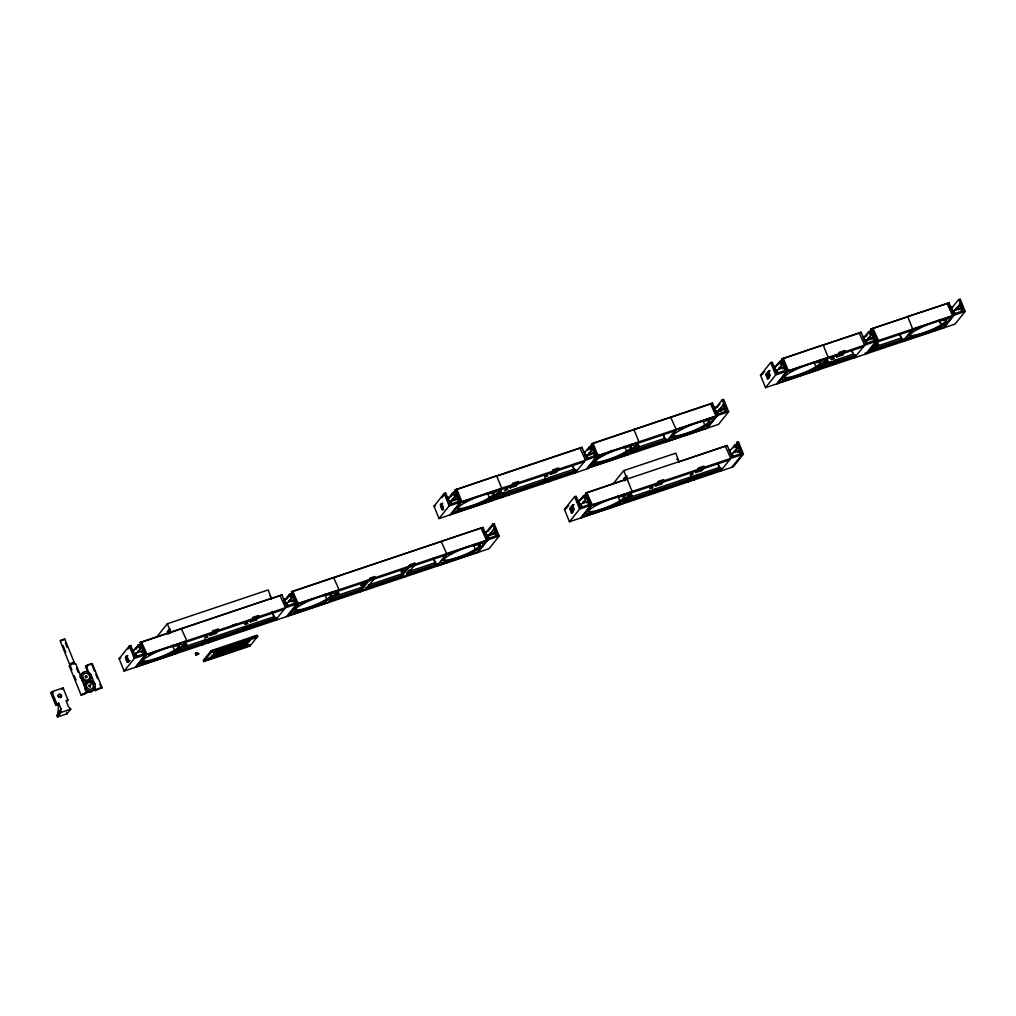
<?xml version="1.0" encoding="UTF-8"?>
<svg xmlns="http://www.w3.org/2000/svg" width="1016" height="1016" viewBox="0 0 1016 1016"><rect width="100%" height="100%" fill="white"/><g stroke="black" fill="none" stroke-linecap="round" stroke-linejoin="round"><path stroke-width="1.5" d="M58.014 713.029L58.445 706.285L57.556 704.444L58.674 703.059L61.138 709.155L56.896 715.569L57.468 716.991L67.081 713.765L70.777 709.168L68.504 706.679L66.04 700.596L67.945 699.948L63.081 687.921L51.905 691.667L50.8 693.052L55.664 705.079L57.556 704.444M84.988 687.451L86.119 681.939L81.343 678.434L84.468 686.156M127.051 660.337L127.254 657.708L126.136 658.076M133.528 652.272L133.731 649.643L132.613 650.024M284.683 601.586L284.899 598.957L283.781 599.326M441.922 507.822L442.43 505.943L442.125 505.181L441.007 505.562M448.399 499.758L448.602 497.129L447.485 497.497M485.75 534.162L485.953 531.533L484.835 531.901M584.67 454.063L585.178 452.184L584.873 451.421L583.755 451.803M572.351 510.997L572.859 509.118L572.554 508.368L571.437 508.749M578.828 502.945L579.336 501.066L579.031 500.317L577.913 500.685M715.201 409.854L715.721 407.975L715.416 407.225L714.299 407.594M729.996 452.247L730.199 449.618L729.082 449.999M768.426 376.885L768.934 375.006L768.629 374.256L767.512 374.637M774.89 368.833L775.106 366.205L773.989 366.573M863.879 338.988L864.083 336.36L862.965 336.728M951.751 309.524L951.954 306.896L950.836 307.264M56.896 715.569L61.138 709.155M89.103 685.394L90.157 686.689M90.475 686.537L89.205 685.33M73.635 662.61L74.079 662.076L69.482 663.994L60.096 640.766L64.719 638.912L64.033 639.597M75.616 663.473L87.312 692.429L84.099 694.334L81.013 694.957L69.317 666.001C70.053 664.604 75.387 662.368 75.248 663.918M183.68 647.078L187.02 645.211L182.372 646.341M337.744 591.553L336.702 591.185M335.966 596.011L339.293 594.144L334.658 595.274M401.904 575.107L402.831 574.383M500.342 490.106L499.288 489.737M495.948 495.427L501.891 492.697L497.243 493.814M505.371 493.585L506.679 492.57M635.8 448.107L639.128 446.253L634.479 447.37M628.993 497.738L632.32 495.884L627.672 497.002M822.452 364.503L828.383 361.772L823.747 362.89M835.571 361.201L834.174 361.251M872.719 347.65L878.649 344.919L874.014 346.037M330.632 593.839L333.654 592.747L330.632 593.839A19.812 3.645 -22 0 1 315.989 604.545A19.812 3.645 -22 0 1 294.665 609.041M479.196 544.017L482.219 542.925L479.196 544.017A19.812 3.645 -22 0 1 465.811 554.19A19.812 3.645 -22 0 1 443.446 559.676M148.133 653.745L149.136 653.758M86.462 692.772L81.826 694.525L86.462 692.772L84.709 688.429M90.348 686.714L90.475 685.228L89.027 685.47M205.372 637.54L206.667 636.994L205.638 637.527M650.723 488.226L651.967 487.667L650.938 488.201M140.767 662.927L141.643 663.003M586.067 513.588L587.337 513.537M782.142 379.476L783.412 379.425M61.976 689.305L63.081 687.921M87.808 672.249L85.534 666.61L86.538 665.594A3.747 0.686 -22 0 1 92.304 663.664L102.108 687.756L95.225 690.601L94.082 687.781M55.664 705.079L58.674 703.059M92.418 663.765L91.834 664.489L94.691 671.551M66.827 701.332L67.945 699.948M57.468 716.991L61.176 712.381L70.777 709.168M485.292 533.349L492.697 524.142L494.182 523.646L499.199 536.054L489.026 548.716L124.142 671.081L119.126 658.673L129.299 646.011L130.785 645.503L135.344 656.793L145.021 653.542M128.016 648.957L130.785 645.503M95.225 690.601L96.228 689.585A3.747 0.686 -22 0 1 101.994 687.654L102.108 687.756M126.327 656.145L125.565 657.441A3.569 1.092 71.5 0 0 127.254 662.242L128.74 661.733A3.569 1.092 71.5 0 1 127.051 656.946L127.813 655.65L126.327 656.145A3.569 1.092 71.5 0 1 128.524 660.641L127.368 662.381M133.833 650.519L138.252 645.02L139.738 644.525L140.805 647.154L139.319 647.662L138.252 645.02M139.319 647.662L141.161 645.351L140.475 642.264L281.953 594.817L286.512 606.095L296.189 602.844M135.09 649.3L138.621 644.893L139.687 647.535L141.542 645.224M140.475 642.595L145.859 654.545L135.687 667.207M135.903 649.3L139.738 644.525M141.592 642.226L146.977 654.177L136.804 666.839M140.805 647.154L141.732 646.011L140.614 646.379M137.477 651.751L142.291 646.773L137.782 652.501L137.477 651.751L138.595 651.383M124.142 671.081L134.315 658.419L499.199 536.054M141.351 651.332L143.205 649.034L141.173 647.154M141.402 652.183L142.316 651.027L143.535 654.037M157.175 636.422L167.348 623.76L268.249 589.915L271.374 598.691L270.167 595.681M135.306 667.334L145.478 654.672L140.475 642.264M168.135 633.933L167.322 631.939L169.266 629.514L170.472 632.524L271.653 598.335M167.322 631.939L170.383 629.145M181.432 628.866L186.817 640.817L176.644 653.478M137.071 666.496L175.793 653.504L185.42 641.528L146.698 654.52L146.24 653.39M202.248 643.611L204.927 640.27L210.884 638.277L211.341 639.394L208.661 642.734M202.705 644.741L205.384 641.401L244.653 628.294M210.198 635.406L212.877 632.066L212.42 630.949L218.376 628.942L218.834 630.072L216.154 633.413L210.198 635.406L209.74 634.276M211.112 650.685L203.251 660.476L203.708 661.607L249.873 646.125L257.734 636.334L257.277 635.203L211.112 650.685L211.569 651.815L203.708 661.607M210.96 656.285L211.417 657.415L246.228 645.236L245.77 644.119M212.535 656.031L247.345 643.865L212.535 656.031L212.077 654.914M214.198 653.961L213.639 654.66L248.45 642.48L214.198 653.961L213.741 652.831M215.303 652.577L214.757 653.275L249.555 641.096L215.303 652.577L214.846 651.459M243.345 629.006L245.135 626.783L251.092 624.789L251.549 625.92L248.869 629.26L248.412 628.129M177.381 650.85L177.838 651.98L276.504 618.896L276.047 617.766L245.593 627.913L242.913 631.254L242.456 630.123M250.406 621.919L253.086 618.592L252.628 617.461L258.585 615.455L259.042 616.585L256.362 619.925L250.406 621.919L249.949 620.801M249.314 627.012L251.092 624.789M281.953 594.817L280.099 595.77L285.483 607.72L275.311 620.382L272.517 613.499M244.564 647.319L245.123 646.62L210.312 658.8L244.564 647.319L244.107 646.189M211.417 657.415L246.228 645.236M250.114 640.41L250.673 639.712L215.862 651.891L250.114 640.41L249.657 639.28M284.112 600.926L289.42 594.335L292.024 593.458L293.091 596.087M289.42 594.335L290.474 596.964L292.329 594.665L291.63 591.566L483.006 527.393L488.023 539.801L477.85 552.463M286.487 599.338L290.906 593.827L291.973 596.468L290.474 596.964M292.748 591.528L298.132 603.479L287.96 616.14M288.646 601.066L293.459 596.075L288.95 601.815L288.646 601.066L289.763 600.685M291.592 601.79L294.373 598.335L292.341 596.456M292.557 601.497L293.484 600.342L294.704 603.352M286.474 616.649L296.647 603.974L291.63 591.566M333.705 577.799L339.09 589.737L328.917 602.412M360.299 589.763L367.69 580.555M359.829 592.049L370.002 579.374L369.545 578.256L374.752 576.504L375.209 577.634L365.036 590.296M706.857 427.038L707.314 428.168L717.487 415.493L712.47 403.085L592.95 443.166L598.119 455.955L587.947 468.617L439.014 518.566L433.997 506.159L444.17 493.484L445.668 492.989L450.228 504.266L459.905 501.028M441.96 497.599L445.668 492.989M440.449 504.571L441.198 503.631A3.569 1.092 71.5 0 1 443.408 508.127L442.125 509.715A3.569 1.092 71.5 0 1 440.436 504.927L442.697 503.136M447.827 499.11L453.123 492.506L454.609 492.011L455.676 494.64L454.19 495.135L453.123 492.506M454.19 495.135L456.044 492.836L455.346 489.737L581.939 447.294L586.499 458.572L596.176 455.32M449.085 497.878L453.492 492.379L454.558 495.008L456.413 492.709L455.714 489.623L460.731 502.031L450.558 514.693M450.774 496.786L454.609 492.011M449.567 501.917L450.494 500.761L451.714 503.771M455.676 494.64L456.603 493.484L455.486 493.865M452.349 499.237L457.162 494.259L452.349 499.237L452.653 499.986L456.349 495.376L456.057 494.627M439.014 518.566L449.186 505.892L598.119 455.955M456.235 498.818L458.076 496.507L456.349 495.376M400.507 576.275L408.826 565.912M450.19 514.82L460.362 502.158L455.346 489.737M451.675 514.312L461.848 501.65L456.832 489.242L454.978 490.207M406.641 573.38L409.423 569.925M405.244 576.809L415.417 564.147L414.96 563.016L409.753 564.769L410.21 565.899L400.037 578.561L399.58 577.431M441.312 541.706L446.697 553.656L436.524 566.318L433.184 558.051M451.955 513.969L490.677 500.99L500.291 489.014L461.569 501.993L461.112 500.875M491.515 500.952L501.688 488.29L496.672 475.882L456.552 489.585M503.123 494.97L504.914 492.747L510.87 490.741L511.327 491.871L508.635 495.211L508.19 494.081M510.172 487.883L512.851 484.543L512.407 483.413L518.363 481.419L518.82 482.549L516.128 485.889L510.172 487.883L509.715 486.753M481.152 528.345L486.537 540.296L476.364 552.958M482.27 527.977L487.655 539.928L477.482 552.59M483.006 527.393L291.262 592.023M487.705 531.698L494.182 523.646M486.918 536.308L487.845 535.165L489.064 538.175M487.782 536.08L494.513 528.65L490.004 534.391L489.699 533.641L490.817 533.26M492.658 534.365L495.427 530.911L493.395 529.031M493.624 534.06L494.551 532.917L495.757 535.927M543.331 481.482L545.122 479.26L551.078 477.266L551.536 478.396L548.856 481.724L548.399 480.606M492.265 498.335L492.722 499.466L576.491 471.373L576.034 470.243L545.579 480.39L542.9 483.73L542.442 482.6M550.393 474.396L553.072 471.056L552.615 469.938L558.571 467.931L559.029 469.062L556.349 472.402L550.393 474.396L549.935 473.278M581.939 447.294L580.072 448.246L585.457 460.197L575.285 472.859L572.503 465.976M584.975 452.31L589.394 446.811L590.88 446.303L588.239 449.605M589.394 446.811L590.461 449.44L592.315 447.142L591.617 444.043L631.025 430.657M587.197 450.329L591.845 445.554L592.912 448.183L591.795 448.564M593.103 443.548L591.249 444.5M588.975 449.135L591.845 445.554M585.838 456.209L586.765 455.066L587.985 458.076M588.62 453.53L593.446 448.551L588.924 454.292L588.62 453.53L589.737 453.161M592.506 453.111L594.347 450.812L592.328 448.932M592.544 453.962L593.471 452.819L594.69 455.828M586.461 469.113L596.633 456.451L591.617 444.043M594.271 460.185L587.794 468.236L718.477 424.421L728.65 411.747L723.646 399.339L722.147 399.847L714.756 409.054M596.113 457.886L597.967 455.574L728.65 411.747M589.191 467.525L598.805 455.549L637.527 442.557L627.913 454.533L589.191 467.525L588.734 466.395M735.787 447.624L737.273 447.129L736.206 444.5L734.72 444.995L735.787 447.624L737.629 445.325L736.575 442.697L738.429 441.731L743.445 454.139L733.273 466.814L569.443 521.754L564.426 509.334L574.599 496.672L576.097 496.176L580.657 507.454L590.334 504.215M568.693 505.384L565.925 508.838L564.426 509.334M632.422 430.263L633.908 429.438L638.924 441.846L628.752 454.508M569.697 508.61L572.465 505.155L573.964 504.647L571.183 508.102L569.697 508.61L571.475 513.004L572.961 512.509L571.183 508.102M578.256 502.298L583.552 495.694L585.038 495.186L586.105 497.827L584.619 498.323L583.552 495.694M584.619 498.323L586.473 496.024L585.775 492.925L727.253 445.478L731.812 456.768L741.502 453.517M579.514 501.066L583.921 495.567L584.987 498.196L586.842 495.897M585.775 493.268L591.16 505.219L580.987 517.881M582.168 498.78L585.038 495.186M586.892 492.887L592.277 504.838L582.105 517.5M571.475 513.004L574.243 509.549L572.465 505.155M586.105 497.827L587.032 496.672L585.915 497.053M582.778 502.425L587.591 497.446L583.082 503.174L582.778 502.425L583.895 502.044M569.443 521.754L579.615 509.08L743.445 454.139M586.664 501.993L588.505 499.694L586.486 497.815M586.702 502.856L587.629 501.701L588.848 504.711M580.619 518.008L590.791 505.333L585.775 492.925M613.524 483.311L623.697 470.649L675.831 453.161L678.955 461.937L677.736 458.927L676.618 459.296M670.776 417.411L676.161 429.362L665.988 442.024M671.893 417.03L710.705 403.936M623.672 478.828L626.732 476.034L623.672 478.828L624.472 480.822M627.101 479.069L585.406 493.382M666.928 440.169L667.372 441.3L676.999 429.324L715.721 416.344M582.384 517.157L621.106 504.177L630.72 492.201L591.998 505.181L591.541 504.05M621.944 504.139L632.117 491.477L623.697 470.649M711.733 403.67L717.118 415.62L706.945 428.282M712.47 403.085L710.616 404.05L716.001 416.001L705.828 428.663M717.169 407.403L719.938 403.949M648.449 493.166L650.227 490.931L656.184 488.937L656.641 490.068L653.961 493.408M655.498 486.08L658.178 482.74L657.72 481.609L663.677 479.615L664.134 480.746L661.454 484.073L655.498 486.08L655.041 484.95M717.245 411.772L723.976 404.355M721.182 411.213L719.468 410.083L723.163 405.486L722.859 404.724M654.406 491.16L656.184 488.937M722.109 410.07L724.891 406.616L723.163 405.486M723.075 409.765L724.002 408.61L725.221 411.62M951.293 308.712L958.698 299.504L960.183 299.009L965.2 311.417L955.027 324.079L765.518 387.642L760.501 375.221L770.674 362.56L772.16 362.064L776.719 373.342L786.397 370.103M764.756 371.272L761.987 374.726L760.501 375.221M765.759 374.498L768.54 371.043L770.026 370.535L767.245 373.99L765.759 374.498L767.537 378.892L769.023 378.397L767.245 373.99M774.319 368.186L779.615 361.582L781.113 361.074L782.18 363.715L780.682 364.211L779.615 361.582M780.682 364.211L782.536 361.912L781.837 358.813L861.149 332.219L865.708 343.497L875.386 340.258M775.576 366.954L779.996 361.455L781.063 364.084L782.904 361.785M781.837 359.156L787.222 371.107L777.05 383.769M778.231 364.668L781.113 361.074M767.537 378.892L770.318 375.437L768.54 371.043M688.658 479.679L690.448 477.457L696.404 475.45L696.862 476.58L694.169 479.92L693.725 478.79M782.18 363.715L783.095 362.56L781.977 362.941M782.549 363.703L782.853 364.452L779.158 369.062L778.853 368.313L783.666 363.334L780.885 366.789M623.151 502.641L721.817 469.557L721.36 468.427L690.893 478.574L688.213 481.914L687.756 480.784M695.706 472.592L698.386 469.252L697.941 468.122L703.898 466.128L704.342 467.258L701.662 470.599L695.706 472.592L695.249 471.462M765.518 387.642L775.691 374.968L965.2 311.417M782.726 367.894L784.581 365.582L782.853 364.452M782.764 368.745L783.692 367.589L784.911 370.599M725.399 446.443L730.783 458.394L720.611 471.056M727.253 445.478L679.145 461.861M776.681 383.896L786.854 371.221L781.837 358.813M778.167 383.388L788.34 370.726L783.336 358.318L781.469 359.27M730.301 450.494L734.72 444.995M733.552 447.802L736.206 444.5M736.575 442.697L738.429 441.731M733.946 451.726L738.759 446.748L734.25 452.476L733.946 451.726L735.063 451.358M737.819 451.307L739.673 449.009L737.641 447.116M737.87 452.158L738.797 451.002L740.004 454.012M731.774 467.309L741.959 454.647L736.943 442.239M778.447 383.045L817.169 370.065L826.783 358.089L788.06 371.069L787.616 369.938M818.007 370.027L828.18 357.365L823.163 344.957L783.057 358.661M829.615 364.046L831.405 361.823L837.362 359.816L837.819 360.947L835.139 364.287L834.682 363.156M830.428 363.487L818.756 367.411L819.213 368.529L855.701 356.299L855.243 355.168L831.863 362.941L829.183 366.281L828.726 365.163M836.676 356.959L839.356 353.619L838.898 352.489L844.855 350.495L845.312 351.625L842.632 354.965L836.676 356.959L836.219 355.829M861.149 332.219L859.282 333.185L864.667 345.135L854.494 357.797M864.184 337.236L868.604 331.737L871.22 330.86M868.604 331.737L869.671 334.366L871.525 332.067L870.826 328.968L949.02 302.755L954.024 315.163L943.851 327.825L943.407 326.695M865.683 336.74L867.448 334.543M873.062 328.562L878.446 340.512L868.274 353.174M865.048 341.147L865.975 339.992L867.194 343.002M871.538 333.858L871.842 334.62L868.134 339.217L867.829 338.468L872.655 333.489M870.788 339.192L873.557 335.737L871.842 334.62M871.753 338.9L872.68 337.744L873.9 340.754M867.156 353.555L877.329 340.881L872.312 328.473L870.458 329.438M948.271 303.339L953.656 315.29L943.483 327.952M949.02 302.755L947.153 303.708L952.538 315.659L942.365 328.333M952.919 311.683L953.846 310.528L955.065 313.538M955.7 309.004L960.514 304.025L955.7 309.004L956.005 309.753L959.701 305.143L959.409 304.394M953.783 311.442L956.564 307.988M958.66 309.728L961.428 306.273L959.701 305.143M959.625 309.435L960.552 308.28L961.771 311.29M85.534 666.61L88.011 665.201M185.471 642.62L184.417 642.252M245.58 627.418L249.288 625.97M693.217 474.002L690.207 475.259M690.893 478.079L692.213 477.279M694.423 476.999L692.709 477.063M209.359 657.784L205.524 659.498M325.755 600.939L324.675 601.586M474.307 551.116L471.297 552.209L473.9 550.951M940.321 326.479L939.241 327.127M63.665 639.559L60.973 640.499L62.357 640.207M362.928 584.708L362.293 584.733M401.993 571.525L403.25 571.068L402.539 571.513M458.508 509.524L457.695 510.019M197.752 652.704L195.11 653.517L196.672 653.225M507.378 489.496L507.911 488.988L504.355 490.588M547.586 476.009C549.072 473.939 541.084 478.422 546.24 476.656M826.427 359.461L827.176 358.762L826.351 358.686M630.352 493.573L631.101 492.874L630.288 492.798M832.028 362.28L833.679 361.429M333.007 591.858L331.686 592.531M170.65 652.843L172.377 652.031M703.618 426.949L700.748 427.901L703.618 426.631M197.18 652.818L195.872 653.212L196.634 653.085M465.772 500.418L464.807 500.939M249.263 644.563L245.288 646.062M506.527 489.623L505.358 490.017L506.501 489.458M295.719 611.124L294.322 611.797M205.854 640.537L207.696 639.699M363.385 584.797C366.42 582.282 356.87 586.93 362.433 585.229M947.331 317.564L946.252 318.072M651.154 491.198L652.996 490.372M323.494 601.447L322.783 602.082L323.507 602.005M623.011 453.72L624.484 453.06M812.267 369.24L813.346 368.719M616.204 503.352L617.284 502.831M302.92 602.043L302.222 602.386M451.485 552.221L450.774 552.577M917.486 327.584L915.988 328.231M626.351 477.66L625.386 478.422L627.443 478.015M910.006 336.842L908.875 337.35M170.282 630.631L169.037 631.469L170.205 631.431M206.553 637.451L207.937 636.524L204.686 638.086M710.476 418.071L708.622 418.744M403.136 571.525C407.606 569.138 398.259 572.16 401.676 572.059M651.853 488.125C656.361 485.496 646.29 489.293 650.862 488.505M692.518 474.421L691.07 475.031M938.428 326.809L937.298 327.571L938.441 327.444M673.125 437.35L671.944 437.807M546.9 479.082L549.072 478.422M832.536 359.22C838.06 356.667 828.307 359.397 831.571 359.537M631.914 444.462L630.428 444.97M487.261 500.139L485.33 500.57L487.248 499.504M624.497 453.682L623.341 454.101M172.39 652.653L171.221 653.072M680.237 428.269L679.082 428.676M85.522 676.237C88.722 675.957 84.785 679.628 85.344 676.504C87.719 674.141 86.881 679.679 85.331 676.732M90.373 686.6L88.938 686.524M594.55 463.74L592.798 464.16M88.709 664.896L90.945 664.337M62.382 640.385L61.671 640.626M820.776 360.159L819.442 360.515M179.413 643.598L178.321 643.928M245.77 624.357C252.133 621.792 242.316 624.091 245.3 624.497M624.713 494.271L623.367 494.627M813.359 369.367L812.279 369.697M938.822 326.644L940.308 326.314M617.296 503.479L616.204 503.809M601.65 454.647L600.888 454.901M824.357 344.818L859.384 333.07M873.15 328.447L907.415 316.954M947.255 303.594L907.682 316.611L912.698 329.019L902.525 341.694L899.744 334.797M778.853 368.313L779.971 367.932M867.829 338.468L868.947 338.087M775.5 370.332L785.178 367.094M864.489 340.5L874.166 337.249M952.36 311.023L962.038 307.784M866.394 340.69L870.42 339.344M953.58 314.033L963.257 310.794L958.698 299.504M952.259 316.014L913.536 328.994L903.923 340.97L942.645 327.978M826.986 358.864L863.473 346.621L863.016 345.504M877.24 342.011L911.504 330.517M821.296 364.833L831.52 361.404M834.428 360.426L853.402 354.063L855.243 355.168M871.652 347.942L901.433 337.96L903.732 340.195L869.48 351.676L869.023 350.545L903.275 339.065M633.628 429.781L670.865 417.297M496.392 476.225L580.174 448.132M791.4 377.419L807.784 371.932M915.378 335.839L934.745 329.349M590.461 449.44L591.947 448.945L590.74 445.935M720.28 408.965L719.163 409.334L719.468 410.083M715.81 411.366L725.5 408.115M433.997 506.159L435.496 505.65M449.009 501.256L458.686 498.018M585.279 455.562L594.957 452.31M720.395 410.667L716.382 412.013L717.309 410.858L718.515 413.868M450.913 501.46L456.273 499.669L457.2 498.513L458.419 501.523M587.185 455.765L591.21 454.419M717.029 414.363L726.707 411.124L722.147 399.847M637.718 443.344L674.954 430.848L674.497 429.73M584.264 461.696L500.482 489.788L500.024 488.658M442.252 509.867L443.738 509.372M632.13 449.275L664.896 438.29L667.182 440.525L629.958 453.009L629.501 451.879L666.725 439.395M494.906 495.719L505.384 492.214M508.381 491.211L545.77 478.663M548.767 477.66L574.192 469.138L576.034 470.243M493.751 497.827L544.614 480.771M599.161 462.902L618.515 456.4M681.812 435.178L692.239 431.686M464.896 508.343L481.279 502.856M667.372 441.3L706.095 428.32M140.094 642.722L171.463 632.117M270.256 599.059L278.689 596.163M167.907 633.59L170.891 632.587M292.329 594.665L293.815 594.157M119.126 658.673L120.612 658.178M134.137 653.783L143.815 650.532M285.293 603.085L294.983 599.846M486.359 535.661L496.037 532.422M579.438 504.444L589.115 501.205M730.606 453.758L740.283 450.507M488.264 535.864L492.277 534.518M487.566 538.67L497.256 535.419L492.697 524.142M231.496 625.64L235.979 624.129M486.258 540.639L447.535 553.631L437.921 565.607L476.644 552.615M128.562 660.895L130.061 660.4M185.611 642.303L284.277 609.219M337.896 591.236L445.491 555.155M630.911 492.976L729.577 459.892M127.66 661.835L129.146 661.34M180.035 648.246L205.448 639.724M208.432 638.721L245.809 626.186M248.806 625.183L274.218 616.661L276.047 617.766M332.308 597.179L362.204 587.146M368.186 585.153L402.552 573.621M408.534 571.614L435.432 562.597L437.731 564.832L330.124 600.913L329.667 599.783M625.335 498.907L650.748 490.385M653.745 489.382L691.121 476.847M694.106 475.844L719.518 467.322L721.36 468.427M50.8 693.052L53.594 692.112M178.88 650.354L204.292 641.833M331.165 599.288L361.048 589.255M365.531 587.756L401.396 575.729M407.378 573.722L437.274 563.702M622.694 501.523L689.966 478.955M150.025 660.87L166.408 655.371M300.812 610.298L315.709 605.307M449.377 560.476L465.76 554.99M595.325 511.531L611.708 506.044M211.569 651.815L257.734 636.334M216.891 650.265L248.171 639.775M214.3 652.145L248.552 640.664L249.009 641.782M217.653 652.031L245.948 642.544M213.563 654.406L232.931 647.916M238.887 645.922L246.329 643.42L246.786 644.55M213.944 655.295L245.224 644.804L245.681 645.935M211.341 657.174L242.621 646.684M493.89 491.223L493.192 491.414M507.683 492.176L509.13 491.998M324.663 600.964L325.59 600.748M790.512 370.319L789.838 370.484M594.449 504.431L593.776 504.596M142.748 661.962L143.726 661.924M653.466 490.233L654.456 490.195M208.166 639.559L209.156 639.521M487.616 499.402L488.391 499.377M73.698 663.791L74.511 663.664M70.549 665.963L69.317 666.001M87.287 692.341L81.013 694.957M94.793 684.174L89.979 680.644L91.123 675.081L94.793 684.174L93.231 681.571M877.329 341.795L878.573 345.097M939.914 321.208L941.616 325.438M939.025 320.053L941.248 325.565M899.871 334.086L901.433 337.96M870.826 328.968L875.843 341.389L865.67 354.051L865.213 352.92M875.805 343.154L876.618 345.161M870.102 331.241L871.157 333.87M851.84 350.202L853.402 354.063M851.713 350.901L853.389 355.041M842.175 353.835L842.632 354.965M831.405 361.823L831.863 362.941M826.529 357.734L828.307 361.95M825.538 360.007L826.351 362.014M813.867 361.887L816.14 367.525M816.712 368.935L817.169 370.065M776.986 369.837L778.205 372.847M770.674 362.56L775.691 374.968M738.06 442.201L739.127 444.83M732.092 453.25L733.311 456.26M703.364 421.551L705.079 425.78M717.956 463.461L719.518 467.322M717.829 464.16L719.493 468.3M701.205 469.468L701.662 470.599M690.448 477.457L690.893 478.574M663.334 434.429L664.896 438.29M663.194 435.127L664.312 437.883M660.997 482.956L661.454 484.073M637.832 443.421L639.051 446.43M636.283 444.487L637.096 446.494M650.227 490.931L650.685 492.061L648.005 495.402L647.548 494.271M624.611 446.354L626.885 451.993M627.456 453.403L627.913 454.533M625.615 476.402L626.821 479.412M630.453 491.846L632.244 496.062M624.789 478.447L625.589 480.454M629.476 494.119L630.288 496.125M617.804 495.999L620.077 501.637M620.649 503.047L621.106 504.177M598.348 454.419L598.805 455.549M572.63 465.265L574.192 469.138M580.923 503.949L582.143 506.959M574.599 496.672L579.615 509.08M545.122 479.26L545.579 480.39M515.671 484.759L516.128 485.889M504.914 492.747L505.371 493.878L502.679 497.218L502.221 496.087M500.596 489.864L501.815 492.874M498.64 489.941L499.859 492.95M487.375 492.811L489.649 498.45M490.22 499.859L490.677 500.99M473.342 544.436L475.615 550.075M444.17 493.484L449.186 505.892M433.87 558.724L435.432 562.597M338.01 591.325L339.217 594.322M336.042 591.388L337.261 594.398M324.777 594.258L327.05 599.897M286.791 602.59L287.998 605.6M272.136 611.505L274.218 616.661M255.905 618.795L256.362 619.925M245.135 626.783L245.593 627.913M249.415 644.995L249.873 646.125M215.697 632.282L216.154 633.413M204.927 640.27L205.384 641.401M185.153 641.185L186.931 645.401M184.163 643.458L184.976 645.465M167.348 623.76L170.751 632.181M168.44 631.558L169.24 633.565M172.491 645.325L174.777 650.964M175.349 652.374L175.793 653.504M135.623 653.275L136.83 656.285M129.299 646.011L134.315 658.419M95.822 674.37L97.536 678.599M99.822 684.251L101.524 688.48M86.538 666.267L86.868 667.093M86.106 665.886L89.535 674.345M94.666 687.057L95.809 689.877M64.745 638.975L74.079 662.076M76.517 668.16L78.283 672.503M65.354 642.938L67.056 647.116M62.979 645.439L65.799 652.424M70.129 665.569L71.882 669.912M74.232 675.703L75.984 680.047M66.497 712.343L67.081 713.765M60.592 710.959L61.176 712.381M51.905 691.667L56.769 703.694M441.922 504.088L441.935 504.431A3.569 1.092 71.5 0 0 443.408 508.927M627.456 478.409A4.128 0.762 -22 0 1 624.307 479.311M624.167 478.409A4.128 0.762 -22 0 1 626.618 477.114M820.572 362.217A19.812 3.645 -22 0 1 803.161 372.961A19.812 3.645 -22 0 1 783.819 376.911M783.882 376.06A19.812 3.645 -22 0 1 784.365 375.336M945.566 319.507A19.812 3.645 -22 0 1 930.554 330.098A19.812 3.645 -22 0 1 909.295 334.835M912.533 330.987A19.812 3.645 -22 0 1 913.308 330.467M169.913 631.952A4.128 0.762 -22 0 1 167.958 632.422M168.186 631.279A4.128 0.762 -22 0 1 169.685 630.491M85.382 686.257A3.632 3.391 38.8 0 1 85.75 685.254M90.538 684.149A3.632 3.391 38.8 0 1 91.008 684.479M93.764 689.445A5.448 5.08 38.8 0 1 86.83 691.782M94.158 687.883A5.448 5.08 38.8 0 1 94.031 688.683M79.896 677.227A5.448 5.08 38.8 0 1 83.972 672.846M631.241 446.443A19.812 3.645 -22 0 1 615.823 456.654A19.812 3.645 -22 0 1 594.97 461.772M594.817 460.197A19.812 3.645 -22 0 1 595.109 459.816M595.935 458.978A19.812 3.645 -22 0 1 596.481 458.521M598.564 457.022A19.812 3.645 -22 0 1 599.415 456.489M610.629 450.913A19.812 3.645 -22 0 1 611.899 450.393M709.27 420.014A19.812 3.645 -22 0 1 694.639 430.162A19.812 3.645 -22 0 1 673.163 435.546M673.011 433.972A19.812 3.645 -22 0 1 673.672 433.184M494.081 493.141A19.812 3.645 -22 0 1 477.952 503.365A19.812 3.645 -22 0 1 457.733 508.216M624.51 496.329A19.812 3.645 -22 0 1 607.098 507.073A19.812 3.645 -22 0 1 587.756 511.023M59.245 697.509A1.651 1.537 38.8 0 1 58.395 695.084A1.651 1.537 38.8 0 1 60.935 695.058A1.651 1.537 38.8 0 1 60.465 697.497M54.331 698.856A5.029 4.699 38.8 0 1 54.115 698.271M297.967 605.434A19.812 3.645 -22 0 1 298.742 604.914M445.211 556.603A19.812 3.645 -22 0 1 445.834 556.12M448.145 554.571A19.812 3.645 -22 0 1 449.047 554.025M179.197 645.655A19.812 3.645 -22 0 1 163.068 655.892A19.812 3.645 -22 0 1 142.862 660.73M142.71 659.168A19.812 3.645 -22 0 1 142.989 658.787M153.556 652.082A19.812 3.645 -22 0 1 154.762 651.523M182.436 646.938L186.246 645.49L182.436 646.938M334.721 595.871L338.519 594.423L334.721 595.871M497.319 494.411L501.117 492.976L497.319 494.411M634.555 447.967L638.353 446.519L634.555 447.967M627.748 497.599L631.546 496.151L627.748 497.599M823.811 363.487L827.608 362.039L823.811 363.487M874.077 346.634L877.875 345.186L874.077 346.634M195.758 654.914L198.78 653.809L195.758 654.914M178.346 644.906L181.369 643.814L178.346 644.906M493.23 492.392L496.252 491.287L493.23 492.392M630.466 445.935L633.489 444.843L630.466 445.935M623.659 495.579L626.682 494.475L623.659 495.579M708.647 419.722L711.67 418.617L708.647 419.722M819.722 361.467L822.744 360.363L819.722 361.467M945.197 319.392L948.22 318.287L945.197 319.392M205.359 660.4L209.893 658.762L205.359 660.4M170.955 654.113L173.977 653.021L170.955 654.113M323.24 603.047L326.263 601.955L323.24 603.047M485.826 501.599L488.848 500.507L485.826 501.599M471.792 553.225L474.815 552.133L471.792 553.225M623.075 455.143L626.085 454.05L623.075 455.143M616.268 504.787L619.277 503.695L616.268 504.787M701.256 428.93L704.279 427.838L701.256 428.93M812.33 370.675L815.353 369.583L812.33 370.675M937.806 328.587L940.816 327.508L937.806 328.587M196.507 654.66L198.018 654.113L196.507 654.66M148.59 654.875L151.587 653.821L148.59 654.875M300.876 603.809L303.873 602.755L300.876 603.809M463.461 502.349L466.458 501.294L463.461 502.349M449.428 553.987L452.425 552.933L449.428 553.987M600.697 455.905L603.695 454.85L600.697 455.905M593.89 505.536L596.887 504.482L593.89 505.536M678.891 429.679L681.888 428.625L678.891 429.679M789.965 371.424L792.963 370.37L789.965 371.424M915.429 329.349L918.439 328.295L915.429 329.349M211.404 651.18L215.9 649.592L211.404 651.18M211.861 652.31L216.357 650.723L211.861 652.31M245.605 646.862L250.088 645.312L245.605 646.862M251.651 637.654L256.083 636.016L251.651 637.654M252.108 638.785L256.565 637.261L252.108 638.785M245.618 623.976L246.875 623.506L245.618 623.976M690.918 474.637L692.175 474.18L690.918 474.637M831.888 359.004L833.145 358.585L831.888 359.004M141.224 664.045L144.17 662.978L141.224 664.045M293.51 612.978L296.469 611.988L293.51 612.978M456.095 511.531L459.041 510.451L456.095 511.531M442.062 563.156L445.021 562.165L442.062 563.156M593.331 465.087L596.29 464.083L593.331 465.087M586.524 514.718L589.483 513.715L586.524 514.718M671.525 438.861L674.484 437.871L671.525 438.861M782.599 380.606L785.546 379.603L782.599 380.606M908.075 338.531L911.022 337.528L908.075 338.531M298.983 603.453L289.357 615.417L328.079 602.437L337.706 590.461L298.983 603.453M127.064 656.59L125.578 657.085L127.051 656.603M793.725 377.457A19.812 3.645 -22 0 0 821.03 363.347A19.812 3.645 -22 0 0 793.102 370.904A19.812 3.645 -22 0 0 793.725 377.457M919.201 335.369A19.812 3.645 -22 0 0 946.506 321.259A19.812 3.645 -22 0 0 918.578 328.828A19.812 3.645 -22 0 0 919.201 335.369M84.874 687.235A5.448 5.08 38.8 0 0 93.916 689.508A5.448 5.08 38.8 0 0 90.868 680.771A5.448 5.08 38.8 0 0 84.874 687.235M81.204 678.142A5.448 5.08 38.8 0 0 90.233 680.403A5.448 5.08 38.8 0 0 87.186 671.678A5.448 5.08 38.8 0 0 81.204 678.142M86.627 686.968A3.632 3.391 38.8 0 0 92.71 688.124A3.632 3.391 38.8 0 0 90.335 682.422A3.632 3.391 38.8 0 0 86.627 686.968M82.944 677.875A3.632 3.391 38.8 0 0 89.027 679.031A3.632 3.391 38.8 0 0 86.652 673.316A3.632 3.391 38.8 0 0 82.944 677.875M604.469 461.924A19.812 3.645 -22 0 0 631.774 447.815A19.812 3.645 -22 0 0 603.847 455.384A19.812 3.645 -22 0 0 604.469 461.924M682.65 435.712A19.812 3.645 -22 0 0 709.955 421.602A19.812 3.645 -22 0 0 682.028 429.158A19.812 3.645 -22 0 0 682.65 435.712M467.233 508.381A19.812 3.645 -22 0 0 494.538 494.271A19.812 3.645 -22 0 0 466.611 501.828A19.812 3.645 -22 0 0 467.233 508.381M597.662 511.556A19.812 3.645 -22 0 0 624.967 497.459A19.812 3.645 -22 0 0 597.04 505.015A19.812 3.645 -22 0 0 597.662 511.556M58.357 696.036A1.651 1.537 38.8 0 0 60.998 697.052A1.651 1.537 38.8 0 0 60.427 694.334A1.651 1.537 38.8 0 0 58.357 696.036M304.635 609.829A19.812 3.645 -22 0 0 331.94 595.719A19.812 3.645 -22 0 0 304.013 603.288A19.812 3.645 -22 0 0 304.635 609.829M453.187 560.006A19.812 3.645 -22 0 0 480.505 545.897A19.812 3.645 -22 0 0 452.577 553.466A19.812 3.645 -22 0 0 453.187 560.006M152.349 660.895A19.812 3.645 -22 0 0 179.654 646.786A19.812 3.645 -22 0 0 151.727 654.355A19.812 3.645 -22 0 0 152.349 660.895"/></g></svg>
